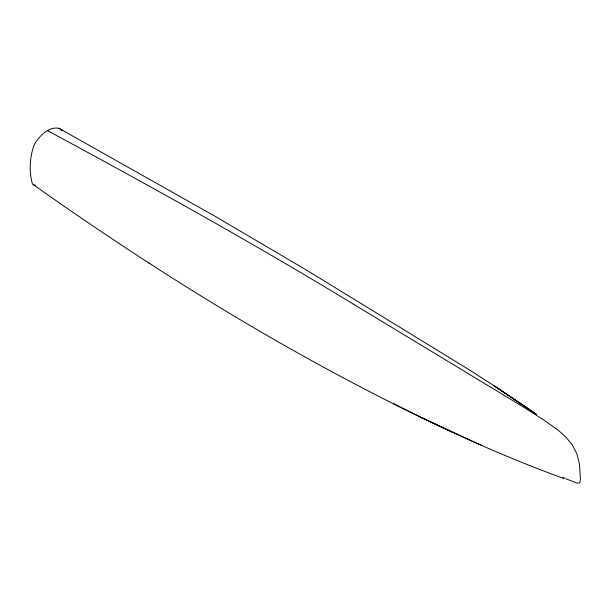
<?xml version="1.0" encoding="UTF-8"?>
<svg xmlns="http://www.w3.org/2000/svg" width="611" height="611" viewBox="0 0 611 611"><rect width="100%" height="100%" fill="white"/><g stroke="black" fill="none" stroke-linecap="round" stroke-linejoin="round"><path stroke-width="0.92" d="M522.963 405.032L494.23 385.885L536.45 414.457L495.75 386.824L468.553 369.372L307.631 270.765L214.492 215.943L58.962 128.295C49.621 126.431 41.22 134.367 36.202 141.431A19.17 11.067 -60 0 0 33.895 145.647C29.695 157.554 28.984 171.714 32.383 183.781A11.265 6.507 -60 0 0 33.933 184.98L35.392 185.316M563.571 478.398C515.035 460.786 467.705 440.004 421.262 417.466L481.72 445.488M565.595 478.665L576.219 482.843L578.632 483.179L579.854 482.621L580.442 479.032L579.457 464.123L576.899 453.82L572.018 444.457L565.641 436.896L558.378 430.404L544.684 420.544L523.222 406.918L353.341 304.118M562.991 477.519L564.747 478.298M421.262 417.466L451.514 431.862M393.415 403.619L422.613 418.145C286.147 352.157 156.958 272.193 33.338 184.667M47.582 130.655C150.665 186.309 253.168 243.125 353.242 304.057M148.42 262.661L149.802 263.54M521.557 404.047L535.106 413.433M61.856 130.525L61.268 129.838A19.17 11.067 -60 0 0 58.962 128.295"/></g></svg>
